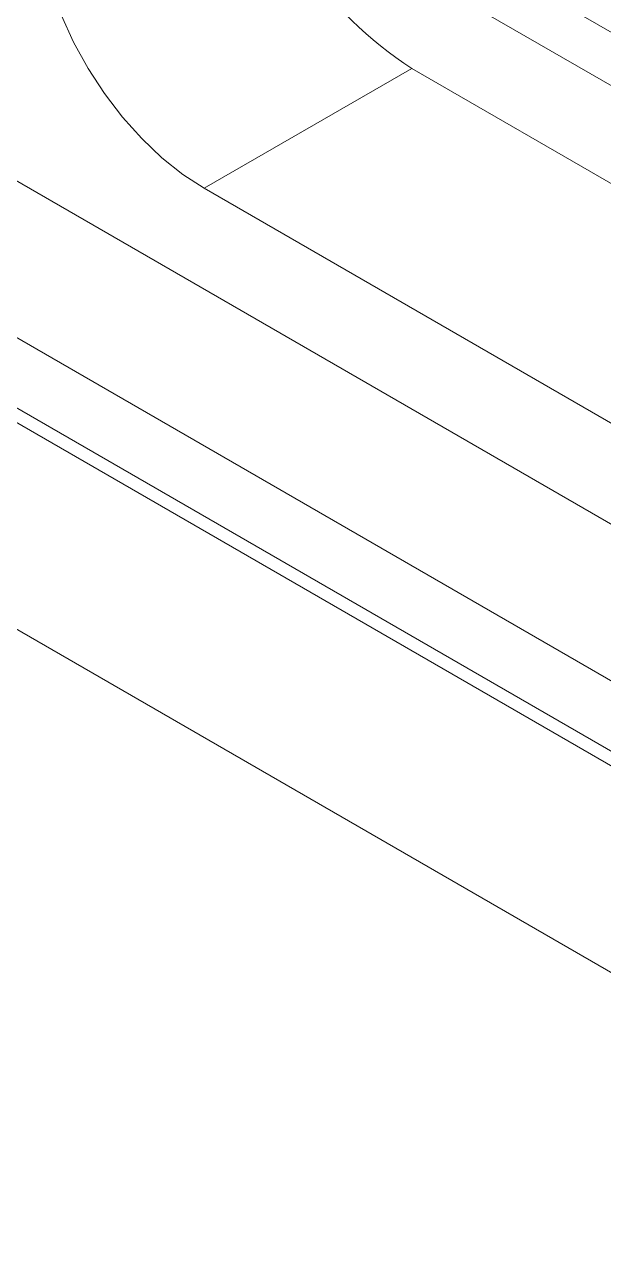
# Model space of a CAD drawing. Header units: inches. Extents: x 0.1 to 10.9, y 0 to 8.5.
# Drawn here: x 10.1754 to 10.3889, y 1.5725 to 2.0274 of the extents above; entities that cross this region are included whole.
import ezdxf

# ---------------------------------------------------------------- set-up
doc = ezdxf.new("R2010")
doc.units = ezdxf.units.IN
doc.header["$MEASUREMENT"] = 0

msp = doc.modelspace()

# ---------------------------------------------------------------- linework, layer by layer
at = {"color": 7, "linetype": 'Continuous', "lineweight": 18}
for p, q in [((8.25664, 3.07584), (10.57666, 1.73652)), ((10.57784, 1.73584), (8.25782, 3.07516)), ((10.59669, 1.6671), (8.27668, 3.00642)), ((8.25428, 2.99349), (10.5743, 1.65418)), ((10.56959, 1.65145), (8.25428, 2.98805)), ((8.25428, 2.91184), (10.56959, 1.57524)), ((10.5743, 1.57252), (8.25428, 2.91184)), ((10.24161, 2.11134), (10.47731, 1.97527)), ((10.52025, 1.93073), (10.31821, 2.04737)), ((10.31821, 2.0113), (10.24161, 1.96708)), ((10.53815, 1.88434), (10.31821, 2.0113)), ((10.47731, 1.83101), (10.24161, 1.96708))]:
    msp.add_line(p, q, dxfattribs=at)
at = {"color": 7, "linetype": 'Continuous', "lineweight": 18, "flags": 128}
msp.add_lwpolyline([(10.18887, 2.03101), (10.19348, 2.02102), (10.19885, 2.01131), (10.20489, 2.00205), (10.21152, 1.99338), (10.21861, 1.98542), (10.22607, 1.97832), (10.23378, 1.97217), (10.24161, 1.96708)], dxfattribs=at)
at = {"color": 7, "linetype": 'Continuous', "lineweight": 18}
msp.add_arc((10.39263, 2.12692), 0.13749, 190.34, 237.2309, dxfattribs=at)

doc.saveas('drawing.dxf')
